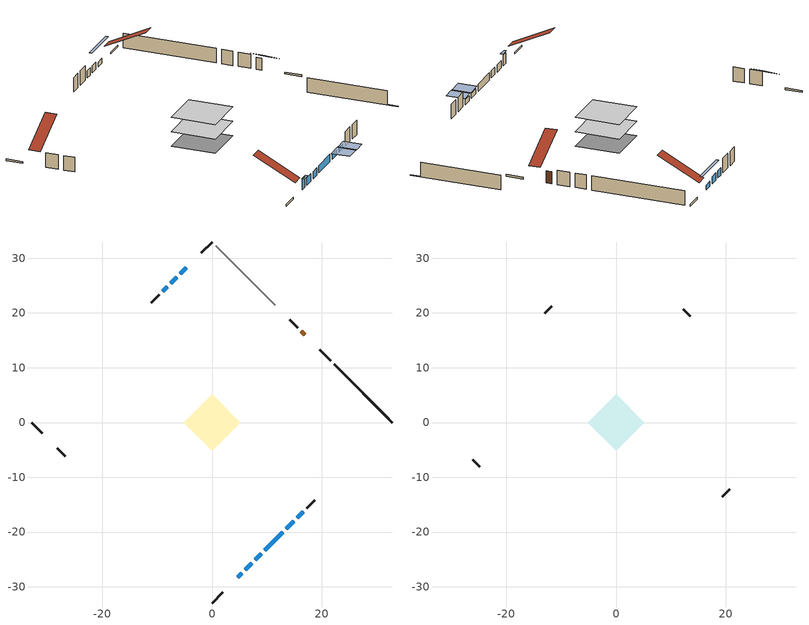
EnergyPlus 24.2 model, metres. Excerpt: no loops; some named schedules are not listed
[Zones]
conditioned space
 floor adiabatic (AdiabaticFloorConstruction): -5.19,0 0,5.19 5.19,0 0,-5.19 z0.99
 floor foundation (Slab1 construction): -5.15,0 0,5.15 5.15,0 0,-5.15 z-1.45
 wall outside (RimJoist1 construction): 0,-32.94 2,-30.94 / -32.94,0 -30.94,-2 / 0,32.94 -2,30.94 / 21.63,11.3 19.64,13.3 z0.99:1.29
 wall outside (AdiabaticWallConstruction 1): 16.95,15.99 16.29,16.65 z0.99:3.02
 wall outside (AdiabaticWallConstruction): 4.68,-28.26 5.4,-27.54 z0.99:2.77; -4.68,28.26 -5.8,27.14 / 13.53,-19.41 14.89,-18.05 / 15.55,-17.39 16.66,-16.27 z0.99:1.8; 6.06,-26.88 7.26,-25.68 / 7.92,-25.02 8.96,-23.97 / 9.62,-23.32 12.87,-20.07 / -6.45,26.49 -7.5,25.44 / -8.16,24.78 -8.98,23.96 z0.99:2.21
 wall outside (Wall1 construction): 17.32,-15.62 18.78,-14.16 / -28.26,-4.68 -26.8,-6.14 / -9.64,23.3 -11.09,21.84 / 15.64,17.3 14.18,18.76 z0.99:3.43
 wall foundation (FoundationWall1 construction): 22.29,10.65,-1.45 22.29,10.65,0.99 31.69,1.25,0.99 31.69,1.25,-1.35 32.94,0,-1.35 32.94,0,-1.45
 wall adiabatic (Wall3 construction): 11.58,21.36 0.66,32.28 z0.99:3.43
 window (WindowConstruction): 4.68,-28.26 5.4,-27.54 z0.99:2.77
 window (WindowConstruction 8): -4.68,28.26 -5.8,27.14 z0.99:1.8
 window (WindowConstruction 1): 6.06,-26.88 7.26,-25.68 z0.99:2.21
 window (WindowConstruction 2): 7.92,-25.02 8.96,-23.98 z0.99:2.21
 window (WindowConstruction 3): 9.62,-23.32 12.87,-20.07 z0.99:2.21
 window (WindowConstruction 4): -6.45,26.48 -7.5,25.44 z0.99:2.21
 window (WindowConstruction 5): -8.16,24.78 -8.98,23.96 z0.99:2.21
 window (WindowConstruction 6): 13.53,-19.41 14.89,-18.05 z0.99:1.8
 window (WindowConstruction 7): 15.55,-17.39 16.66,-16.28 z0.99:1.8
 door (Door): 16.95,15.99 16.29,16.65 z0.99:3.02
 ceiling adiabatic (AdiabaticFloorConstruction): 0,-5.19 5.19,0 0,5.19 -5.19,0 z0.99
attic - vented
 floor to conditioned space (Floor1 construction Reversed): -5.19,0 0,5.19 5.19,0 0,-5.19 z3.43
 wall outside (Wall2 construction): 19.43,-13.51 20.72,-12.22 / -26.14,-6.8 -24.86,-8.08 / -11.75,21.19 -13.04,19.9 / 13.52,19.42 12.24,20.7 z0.99:3.43
 roof outside (Roof1 construction): 4.03,-28.91,3.43 -0.88,-24,6.9 -2.25,-25.38,6.9 2.65,-30.28,3.43; -28.91,-4.03,3.43 -24,0.88,6.9 -25.38,2.25,6.9 -30.28,-2.65,3.43; -4.03,28.91,3.43 0.88,24,6.9 2.25,25.38,6.9 -2.65,30.28,3.43; 17.61,15.33,3.43 12.7,10.42,6.9 14.07,9.05,6.9 18.98,13.96,3.43
shading: 5.54,-27.4 4.54,-28.4 4.83,-28.69 5.83,-27.69 z2.97; -7.63,25.31 -2.85,30.09 -3.14,30.38 -7.92,25.6 z4.39; 15.1,-17.83 13.32,-19.62 15.47,-21.78 17.26,-19.99 z2.1; 16.87,-16.06 15.34,-17.6 17.5,-19.76 19.03,-18.22 z2.1
[Building]
Building 1: Terrain=Suburbs
[Site:Location]
Quebec Intl AP_QC: Latitude {deg}=46.8; Longitude {deg}=-71.38; Time Zone {hr}=-5; Elevation {m}=74; Keep Site Location Information=Yes
[Site:GroundTemperature:Shallow]
0.0108218, -2.24938, -2.43038, -1.3578, 2.94801, 7.23376, 10.9493, 13.303, 13.5029, 11.5886, 7.96783, 3.81355
[Site:WaterMainsTemperature]
Calculation Method=Schedule; Temperature Schedule=mains temperature schedule
[Material] Roughness=Rough; Thermal Absorptance=0.9
Name | Thickness {m} | Conductivity {W/m-K} | Density {kg/m3} | Specific Heat {J/kg-K} | Solar Absorptance | Visible Absorptance
asphalt or fiberglass shingles | 0.00635 | 0.162714 | 1121.4 | 1465.45 | 0.4 | 0.4
ceiling loosefill ins | 0.169333 | 0.0480833 | 16.02 | 1046.75 | 0.7 | 0.7
ceiling stud and cavity | 0.1397 | 1.08676 | 65.682 | 1177.47 | 0.7 | 0.7
concrete 4.0 in. | 0.1016 | 1.803125 | 2242.8 | 837.4 | 0.7 | 0.7
concrete 8.0 in. | 0.2032 | 1.803125 | 2242.8 | 837.4 | 0.7 | 0.7
door material | 0.04445 | 0.053851 | 512.64 | 1214.23 | 0.7 | 0.7
exterior vertical ins | 0.0533782 | 0.029427 | 32.04 | 1214.23 | 0.7 | 0.7
floor covering | 0.0127 | 0.0433444 | 54.468 | 1339.84 | 0.6 | 0.6
floor rigid ins; wall rigid ins 2 | 0.512978 | 0.029427 | 32.04 | 1214.23 | 0.7 | 0.7
floor stud and cavity | 0.1397 | 1.75129 | 37.0049 | 1207.88 | 0.7 | 0.7
furniture material conditioned space 1 | 0.1524 | 0.115458 | 640.8 | 1214.23 | 0.6 | 0.6
gypsum board | 0.0127 | 0.160291 | 801 | 837.4 | 0.6 | 0.6
gypsum board 1 | 0.0127 | 0.160291 | 801 | 837.4 | 0.7 | 0.7
osb sheathing 0.5 in. | 0.0127 | 0.115458 | 512.64 | 1214.23 | 0.7 | 0.7
osb sheathing 0.75 in. | 0.01905 | 0.115458 | 512.64 | 1214.23 | 0.7 | 0.7
osb sheathing 2.0 in. | 0.0508 | 0.115458 | 512.64 | 1214.23 | 0.7 | 0.7
rim joist rigid ins; wall rigid ins | 0.051816 | 0.029427 | 32.04 | 1214.23 | 0.7 | 0.7
rim joist stud and cavity | 0.0508 | 0.501043 | 125.044 | 1163.47 | 0.6 | 0.6
wall rigid ins 1 | 0.051816 | 0.029427 | 32.04 | 1214.23 | 0.4 | 0.4
wall stud and cavity | 0.1397 | 0.155872 | 139.0536 | 1170.24 | 0.7 | 0.7
wall stud and cavity 1 | 0.0889 | 6.9971 | 50.32683 | 1063.81 | 0.6 | 0.6
wall stud and cavity 2 | 0.1397 | 0.131892 | 139.0536 | 1170.24 | 0.7 | 0.7
wall stud and cavity 3 | 0.0889 | 0.380278 | 52.3479 | 1209.89 | 0.7 | 0.7
wall stud and cavity 4 | 0.0889 | 0.391764 | 83.0341 | 1211.67 | 0.7 | 0.7
wood siding | 0.0254 | 0.102417 | 544.68 | 1172.36 | 0.4 | 0.4
wood siding 1 | 0.00254 | 0.102417 | 544.68 | 1172.36 | 0.4 | 0.4
wood siding 2; wood siding 3; wood siding 4 | 0.0254 | 0.102417 | 544.68 | 1172.36 | 0.7 | 0.7
[WindowMaterial:SimpleGlazingSystem]
Name | U-Factor {W/m2-K} | Solar Heat Gain Coefficient
WindowMaterial | 3.62313 | 0.7
WindowMaterial 1 | 3.557267 | 0.7
WindowMaterial 2 | 3.95416 | 0.7
WindowMaterial 3 | 4.474264 | 0.67
WindowMaterial 4 | 4.98472 | 0.64
WindowMaterial 5 | 4.53502 | 0.66
[Construction]
AdiabaticFloorConstruction: floor stud and cavity, floor rigid ins, osb sheathing 0.75 in., floor covering
AdiabaticWallConstruction: wood siding 3, wall rigid ins 2, wall stud and cavity 3, gypsum board
AdiabaticWallConstruction 1: wood siding 4, wall rigid ins 2, wall stud and cavity 3, gypsum board
Door: door material
Floor1 construction Reversed: gypsum board, ceiling stud and cavity, ceiling loosefill ins
FoundationWall1 construction: concrete 8.0 in., gypsum board 1
furniture construction conditioned space 1: furniture material conditioned space 1
PartitionWallConstruction: gypsum board, wall stud and cavity 4, gypsum board
RimJoist1 construction: wood siding 2, rim joist rigid ins, osb sheathing 2.0 in., rim joist stud and cavity
Roof1 construction: asphalt or fiberglass shingles
Slab1 construction: concrete 4.0 in.
Wall1 construction: wood siding, wall rigid ins, osb sheathing 0.5 in., wall stud and cavity, gypsum board
Wall2 construction: wood siding 1, wall stud and cavity 1
Wall3 construction: wall rigid ins 1, osb sheathing 0.5 in., wall stud and cavity 2, gypsum board
WindowConstruction; WindowConstruction 2; WindowConstruction 4: WindowMaterial
WindowConstruction 1: WindowMaterial 1
WindowConstruction 3: WindowMaterial 2
WindowConstruction 5: WindowMaterial 3
WindowConstruction 6: WindowMaterial 4
WindowConstruction 7; WindowConstruction 8: WindowMaterial 5
[Zone] Multiplier=1; Part of Total Floor Area=Yes
Name | Volume {m3}
attic - vented | 29.4621
conditioned space | 268.9
[Space]
Name | Zone | Volume {m3}
attic - vented 1 | attic - vented | 29.4621
conditioned space 1 | conditioned space | 268.9
[ZoneInfiltration:EffectiveLeakageArea]
infil attic - vented 1: Zone or Space=attic - vented 1; Schedule=Always On Discrete; Effective Air Leakage Area {cm2}=1988.68; Stack Coefficient=0.000410885; Wind Coefficient=1.36956e-05
[ZoneMixing]
whole house fan mix: Zone or Space=attic - vented; Schedule=Always On Continuous; Design Flow Rate Calculation Method=Flow/Zone; Design Flow Rate {m3/s}=0; Source Zone or Space=conditioned space
[SurfaceProperty:ExposedFoundationPerimeter]
Slab1: Exposed Perimeter Calculation Method=TotalExposedPerimeter; Total Exposed Perimeter {m}=15.057
[InternalMass] Zone or ZoneList=conditioned space; Space or SpaceList=conditioned space 1
Name | Construction | Surface Area {m2}
furniture mass conditioned space 1 | furniture construction conditioned space 1 | 42.8038
partition wall mass | PartitionWallConstruction | 107.01
[Lights]
interior lighting: Zone or ZoneList or Space or SpaceList=conditioned space 1; Schedule=interior lighting schedule; Design Level Calculation Method=LightingLevel; Lighting Level {W}=343.2; Return Air Fraction=0; Fraction Radiant=0.6; Fraction Visible=0.2; Fraction Replaceable=1
[People]
occupants: Zone or ZoneList or Space or SpaceList=conditioned space 1; Number of People Schedule=occupants schedule; Number of People Calculation Method=People; Number of People=3; Fraction Radiant=0.314171; Sensible Heat Fraction=0.56303; Activity Level Schedule=occupants activity schedule; Carbon Dioxide Generation Rate {m3/s-W}=0; Enable ASHRAE 55 Comfort Warnings=No; Mean Radiant Temperature Calculation Type=EnclosureAveraged
[ElectricEquipment] Zone or ZoneList or Space or SpaceList=conditioned space 1; Design Level Calculation Method=EquipmentLevel
Name | Schedule | Design Level {W} | Fraction Latent | Fraction Radiant | Fraction Lost
clothes dryer | clothes dryer schedule | 140.772 | 0.015 | 0.081 | 0.85
clothes washer | clothes washer schedule | 32.1985 | 0.03 | 0.162 | 0.7
cooking range | cooking range schedule | 208.969 | 0.08 | 0.432 | 0.2
dishwasher | dishwasher schedule | 66.8632 | 0.3 | 0.18 | 0.4
fridge | fridge schedule | 72.9452 | 0 | 0.6 | 0
mech vent bath fan 0 | mech vent bath fan 0 schedule | 50.2 | 0 | 0 | 1
mech vent bath fan 1 | mech vent bath fan 1 schedule | 50.2 | 0 | 0 | 1
mech vent house fan | mech vent house fan schedule | 0 | 0 | 0 | 1
mech vent house fan cfis | mech vent house fan cfis schedule | 0 | 0 | 0 | 0
mech vent range fan 0 | mech vent range fan 0 schedule | 57 | 0 | 0 | 1
misc plug loads | misc plug loads schedule | 494.7 | 0.045 | 0.513 | 0.1
whole house fan | Always On Discrete | 0 | 0 | 0 | 1
[OtherEquipment] Zone or ZoneList or Space or SpaceList=conditioned space 1; Design Level Calculation Method=EquipmentLevel
Name | Fuel Type | Schedule | Design Level {W} | Fraction Latent | Fraction Radiant | Fraction Lost
clothes dryer 1 | Electricity | clothes dryer schedule | 0 | 0.015 | 0.081 | 0.85
cooking range 1 | Electricity | cooking range schedule | 0 | 0.08 | 0.432 | 0.2
general water use latent | None | general water use schedule | 59.3978 | 1 | 0 | 0
general water use sensible | None | general water use schedule | -58.539 | 0 | 0.6 | 0
mech vent house fan latent load | None | Always On Discrete | 0 | 1 | 0 | 0
mech vent house fan sensible load | None | Always On Discrete | 0 | 0 | 0 | 0
water heater energy adjustment1 | Electricity | Always On Discrete | 0.01 | 0 | 0 | 1
[ZoneInfiltration:DesignFlowRate] Zone or ZoneList or Space or SpaceList=conditioned space 1; Schedule=Always On Discrete; Design Flow Rate Calculation Method=Flow/Zone; Design Flow Rate {m3/s}=0
infil flow; natural vent flow; whole house fan flow
[ZoneControl:Thermostat]
conditioned space Thermostat: Zone or ZoneList=conditioned space; Control Type Schedule=conditioned space Thermostat Schedule; Control 1=conditioned space temperature setpoint; Temperature Difference Between Cutout And Setpoint {deltaC}=0
[ZoneHVAC:Baseboard:Convective:Electric]
electric baseboard: Availability Schedule=Always On Discrete; Heating Design Capacity {W}=7683.44; Efficiency=1
[AirLoopHVAC:UnitarySystem]
unit heater unitary system: Control Type=Load; Controlling Zone or Thermostat Location=conditioned space; Dehumidification Control Type=None; Availability Schedule=Always On Discrete; Supply Fan=unit heater supply fan; Fan Placement=BlowThrough; Supply Air Fan Operating Mode Schedule=unit heater auto fan schedule; Heating Coil=unit heater htg coil; DX Heating Coil Sizing Ratio=1; Use DOAS DX Cooling Coil=No; Minimum Supply Air Temperature {C}=2; Latent Load Control=SensibleOnlyLoadControl; Cooling Supply Air Flow Rate Method=None; Heating Supply Air Flow Rate Method=SupplyAirFlowRate; Heating Supply Air Flow Rate {m3/s}=0.00141584; No Load Supply Air Flow Rate Method=SupplyAirFlowRate; No Load Supply Air Flow Rate {m3/s}=0; No Load Supply Air Flow Rate Control Set To Low Speed=Yes; Maximum Supply Air Temperature {C}=48.8889; Maximum Outdoor Dry-Bulb Temperature for Supplemental Heater Operation {C}=21; Ancillary On-Cycle Electric Power {W}=0; Ancillary Off-Cycle Electric Power {W}=0
[Fan:SystemModel]
unit heater supply fan: Availability Schedule=Always On Discrete; Design Maximum Air Flow Rate {m3/s}=0.00141584; Speed Control Method=Discrete; Electric Power Minimum Flow Rate Fraction=0.2; Design Pressure Rise {Pa}=500; Motor Efficiency=1; Motor In Air Stream Fraction=1; Design Electric Power Consumption {W}=Autosize; Design Power Sizing Method=PowerPerFlow; Electric Power Per Unit Flow Rate {W/(m3/s)}=1e-06; Electric Power Per Unit Flow Rate Per Unit Pressure {W/((m3/s)-Pa)}=1.66667; Fan Total Efficiency=0.7; Motor Loss Radiative Fraction=0; Number of Speeds=1; Speed Flow Fraction 1=1; Speed Electric Power Fraction 1=1
[Coil:Heating:Fuel]
unit heater htg coil: Availability Schedule=Always On Discrete; Fuel Type=OtherFuel1; Burner Efficiency=0.3; Nominal Capacity {W}=0.293071; On Cycle Parasitic Electric Load {W}=0; Off Cycle Parasitic Fuel Load {W}=0
[Zone equipment]
conditioned space: electric baseboard, unit heater unitary system
[Foundation:Kiva]
Foundation Kiva 1: Initial Indoor Air Temperature {C}=18; Wall Height Above Grade {m}=0.98999; Wall Depth Below Slab {m}=0.2032; Custom Block Material Name 1=exterior vertical ins; Custom Block Depth 1 {m}=2.43998; Custom Block X Position 1 {m}=0.2159; Custom Block Z Position 1 {m}=0
[Foundation:Kiva:Settings]
Soil Conductivity {W/m-K}=0.849921; Soil Density {kg/m3}=1842.3; Soil Specific Heat {J/kg-K}=418.7; Ground Solar Absorptivity=0.9; Ground Thermal Absorptivity=0.9; Ground Surface Roughness {m}=0.03; Far-Field Width {m}=40; Deep-Ground Boundary Condition=ZeroFlux; Deep-Ground Depth {m}=40; Minimum Cell Dimension {m}=0.2; Maximum Cell Growth Coefficient=3; Simulation Timestep=Timestep
[Exterior:Lights]
exterior lighting: Schedule=exterior lighting schedule; Design Level {W}=75.6
[EnergyManagementSystem:GlobalVariable]
infil_program_Qfan
infil_program_Qinf
natural_vent_program_Qnv
natural_vent_program_Qwhf
[EnergyManagementSystem:Sensor]
Name | Output:Variable or Output:Meter Index Key | Output:Variable or Output:Meter
airflow_gain | infil flow | Infiltration Sensible Heat Gain Energy
airflow_gain_1 | natural vent flow | Infiltration Sensible Heat Gain Energy
airflow_gain_2 | whole house fan flow | Infiltration Sensible Heat Gain Energy
airflow_loss | infil flow | Infiltration Sensible Heat Loss Energy
airflow_loss_1 | natural vent flow | Infiltration Sensible Heat Loss Energy
airflow_loss_2 | whole house fan flow | Infiltration Sensible Heat Loss Energy
clg_load_cond |  | Cooling:EnergyTransfer:Zone:CONDITIONED SPACE
clg_sp_s; clg_sp_s_1 | cooling setpoint | Schedule Value
clothes_dryer_exhaust_0_sch_s | clothes dryer exhaust 0 schedule | Schedule Value
conditioned_space_clg_unmet_s | conditioned space | Zone Cooling Setpoint Not Met Time
conditioned_space_htg_unmet_s | conditioned space | Zone Heating Setpoint Not Met Time
cool_season | cooling season schedule | Schedule Value
fridge_tin_s | conditioned space | Zone Mean Air Temperature
htg_load_cond |  | Heating:EnergyTransfer:Zone:CONDITIONED SPACE
htg_sp_s; htg_sp_s_1 | heating setpoint | Schedule Value
ig_ee_conv | clothes dryer | Electric Equipment Convective Heating Energy
ig_ee_conv_2 | cooking range | Electric Equipment Convective Heating Energy
ig_ee_conv_4 | fridge | Electric Equipment Convective Heating Energy
ig_ee_conv_5 | misc plug loads | Electric Equipment Convective Heating Energy
ig_ee_conv_6 | whole house fan | Electric Equipment Convective Heating Energy
ig_ee_rad | clothes dryer | Electric Equipment Radiant Heating Energy
ig_ee_rad_2 | cooking range | Electric Equipment Radiant Heating Energy
ig_ee_rad_4 | fridge | Electric Equipment Radiant Heating Energy
ig_ee_rad_5 | misc plug loads | Electric Equipment Radiant Heating Energy
ig_ee_rad_6 | whole house fan | Electric Equipment Radiant Heating Energy
ig_lgt_conv | interior lighting | Lights Convective Heating Energy
ig_lgt_rad | interior lighting | Lights Radiant Heating Energy
ig_lgt_vis | interior lighting | Lights Visible Radiation Heating Energy
ig_oe_conv | clothes dryer 1 | Other Equipment Convective Heating Energy
ig_oe_conv_1 | cooking range 1 | Other Equipment Convective Heating Energy
ig_oe_conv_2 | general water use latent | Other Equipment Convective Heating Energy
ig_oe_conv_3 | general water use sensible | Other Equipment Convective Heating Energy
ig_oe_conv_4 | water heater energy adjustment1 | Other Equipment Convective Heating Energy
ig_oe_rad | clothes dryer 1 | Other Equipment Radiant Heating Energy
ig_oe_rad_1 | cooking range 1 | Other Equipment Radiant Heating Energy
ig_oe_rad_2 | general water use latent | Other Equipment Radiant Heating Energy
ig_oe_rad_3 | general water use sensible | Other Equipment Radiant Heating Energy
ig_oe_rad_4 | water heater energy adjustment1 | Other Equipment Radiant Heating Energy
ig_ppl_conv | occupants | People Convective Heating Energy
ig_ppl_rad | occupants | People Radiant Heating Energy
im_conv | furniture mass conditioned space 1 | Surface Inside Face Convection Heat Gain Energy
im_conv_1 | partition wall mass | Surface Inside Face Convection Heat Gain Energy
im_ig | furniture mass conditioned space 1 | Surface Inside Face Internal Gains Radiation Heat Gain Energy
im_ig_1 | partition wall mass | Surface Inside Face Internal Gains Radiation Heat Gain Energy
im_lgt | furniture mass conditioned space 1 | Surface Inside Face Lights Radiation Heat Gain Energy
im_lgt_1 | partition wall mass | Surface Inside Face Lights Radiation Heat Gain Energy
im_sol | furniture mass conditioned space 1 | Surface Inside Face Solar Radiation Heat Gain Energy
im_sol_1 | partition wall mass | Surface Inside Face Solar Radiation Heat Gain Energy
im_surf | furniture mass conditioned space 1 | Surface Inside Face Net Surface Thermal Radiation Heat Gain Energy
im_surf_1 | partition wall mass | Surface Inside Face Net Surface Thermal Radiation Heat Gain Energy
mech_vent_bath_fan_0_sch_s | mech vent bath fan 0 schedule | Schedule Value
mech_vent_bath_fan_1_sch_s | mech vent bath fan 1 schedule | Schedule Value
mech_vent_range_fan_0_sch_s | mech vent range fan 0 schedule | Schedule Value
mv_conv | mech vent bath fan 0 | Electric Equipment Convective Heating Energy
mv_conv_1 | mech vent bath fan 1 | Electric Equipment Convective Heating Energy
mv_conv_2 | mech vent house fan | Electric Equipment Convective Heating Energy
mv_conv_3 | mech vent house fan cfis | Electric Equipment Convective Heating Energy
mv_conv_4 | mech vent range fan 0 | Electric Equipment Convective Heating Energy
mv_conv_5 | mech vent house fan latent load | Other Equipment Convective Heating Energy
mv_conv_6 | mech vent house fan sensible load | Other Equipment Convective Heating Energy
mv_rad | mech vent bath fan 0 | Electric Equipment Radiant Heating Energy
mv_rad_1 | mech vent bath fan 1 | Electric Equipment Radiant Heating Energy
mv_rad_2 | mech vent house fan | Electric Equipment Radiant Heating Energy
mv_rad_3 | mech vent house fan cfis | Electric Equipment Radiant Heating Energy
mv_rad_4 | mech vent range fan 0 | Electric Equipment Radiant Heating Energy
mv_rad_5 | mech vent house fan latent load | Other Equipment Radiant Heating Energy
mv_rad_6 | mech vent house fan sensible load | Other Equipment Radiant Heating Energy
natural_vent_s | natural vent schedule | Schedule Value
out_pb_s |  | Site Outdoor Air Barometric Pressure
out_wt_s |  | Site Outdoor Air Humidity Ratio
site_vw_s |  | Site Wind Speed
ss_back_out | Window1 | Surface Window Shortwave from Zone Back Out Window Heat Transfer Rate
ss_back_out_1 | Window10 | Surface Window Shortwave from Zone Back Out Window Heat Transfer Rate
ss_back_out_2 | Window2 | Surface Window Shortwave from Zone Back Out Window Heat Transfer Rate
ss_back_out_3 | Window3 | Surface Window Shortwave from Zone Back Out Window Heat Transfer Rate
ss_back_out_4 | Window4 | Surface Window Shortwave from Zone Back Out Window Heat Transfer Rate
ss_back_out_5 | Window5 | Surface Window Shortwave from Zone Back Out Window Heat Transfer Rate
ss_back_out_6 | Window6 | Surface Window Shortwave from Zone Back Out Window Heat Transfer Rate
ss_back_out_7 | Window7 | Surface Window Shortwave from Zone Back Out Window Heat Transfer Rate
ss_back_out_8 | Window9 | Surface Window Shortwave from Zone Back Out Window Heat Transfer Rate
ss_conv | Door1 | Surface Inside Face Convection Heat Gain Energy
ss_conv_1 | Window1 | Surface Inside Face Convection Heat Gain Energy
ss_conv_2 | Window10 | Surface Inside Face Convection Heat Gain Energy
ss_conv_3 | Window2 | Surface Inside Face Convection Heat Gain Energy
ss_conv_4 | Window3 | Surface Inside Face Convection Heat Gain Energy
ss_conv_5 | Window4 | Surface Inside Face Convection Heat Gain Energy
ss_conv_6 | Window5 | Surface Inside Face Convection Heat Gain Energy
ss_conv_7 | Window6 | Surface Inside Face Convection Heat Gain Energy
ss_conv_8 | Window7 | Surface Inside Face Convection Heat Gain Energy
ss_conv_9 | Window9 | Surface Inside Face Convection Heat Gain Energy
ss_ig | Door1 | Surface Inside Face Internal Gains Radiation Heat Gain Energy
ss_ig_1 | Window1 | Surface Inside Face Internal Gains Radiation Heat Gain Energy
ss_ig_2 | Window10 | Surface Inside Face Internal Gains Radiation Heat Gain Energy
ss_ig_3 | Window2 | Surface Inside Face Internal Gains Radiation Heat Gain Energy
ss_ig_4 | Window3 | Surface Inside Face Internal Gains Radiation Heat Gain Energy
ss_ig_5 | Window4 | Surface Inside Face Internal Gains Radiation Heat Gain Energy
ss_ig_6 | Window5 | Surface Inside Face Internal Gains Radiation Heat Gain Energy
ss_ig_7 | Window6 | Surface Inside Face Internal Gains Radiation Heat Gain Energy
ss_ig_8 | Window7 | Surface Inside Face Internal Gains Radiation Heat Gain Energy
ss_ig_9 | Window9 | Surface Inside Face Internal Gains Radiation Heat Gain Energy
ss_lgt | Door1 | Surface Inside Face Lights Radiation Heat Gain Energy
ss_sol | Door1 | Surface Inside Face Solar Radiation Heat Gain Energy
ss_surf | Door1 | Surface Inside Face Net Surface Thermal Radiation Heat Gain Energy
ss_surf_1 | Window1 | Surface Inside Face Net Surface Thermal Radiation Heat Gain Energy
ss_surf_2 | Window10 | Surface Inside Face Net Surface Thermal Radiation Heat Gain Energy
ss_surf_3 | Window2 | Surface Inside Face Net Surface Thermal Radiation Heat Gain Energy
ss_surf_4 | Window3 | Surface Inside Face Net Surface Thermal Radiation Heat Gain Energy
ss_surf_5 | Window4 | Surface Inside Face Net Surface Thermal Radiation Heat Gain Energy
ss_surf_6 | Window5 | Surface Inside Face Net Surface Thermal Radiation Heat Gain Energy
ss_surf_7 | Window6 | Surface Inside Face Net Surface Thermal Radiation Heat Gain Energy
ss_surf_8 | Window7 | Surface Inside Face Net Surface Thermal Radiation Heat Gain Energy
ss_surf_9 | Window9 | Surface Inside Face Net Surface Thermal Radiation Heat Gain Energy
ss_trans_in | Window1 | Surface Window Transmitted Solar Radiation Rate
ss_trans_in_1 | Window10 | Surface Window Transmitted Solar Radiation Rate
ss_trans_in_2 | Window2 | Surface Window Transmitted Solar Radiation Rate
ss_trans_in_3 | Window3 | Surface Window Transmitted Solar Radiation Rate
ss_trans_in_4 | Window4 | Surface Window Transmitted Solar Radiation Rate
ss_trans_in_5 | Window5 | Surface Window Transmitted Solar Radiation Rate
ss_trans_in_6 | Window6 | Surface Window Transmitted Solar Radiation Rate
ss_trans_in_7 | Window7 | Surface Window Transmitted Solar Radiation Rate
ss_trans_in_8 | Window9 | Surface Window Transmitted Solar Radiation Rate
ss_trans_out | Window1 | Surface Inside Face Initial Transmitted Diffuse Transmitted Out Window Solar Radiation Rate
ss_trans_out_1 | Window10 | Surface Inside Face Initial Transmitted Diffuse Transmitted Out Window Solar Radiation Rate
ss_trans_out_2 | Window2 | Surface Inside Face Initial Transmitted Diffuse Transmitted Out Window Solar Radiation Rate
ss_trans_out_3 | Window3 | Surface Inside Face Initial Transmitted Diffuse Transmitted Out Window Solar Radiation Rate
ss_trans_out_4 | Window4 | Surface Inside Face Initial Transmitted Diffuse Transmitted Out Window Solar Radiation Rate
ss_trans_out_5 | Window5 | Surface Inside Face Initial Transmitted Diffuse Transmitted Out Window Solar Radiation Rate
ss_trans_out_6 | Window6 | Surface Inside Face Initial Transmitted Diffuse Transmitted Out Window Solar Radiation Rate
ss_trans_out_7 | Window7 | Surface Inside Face Initial Transmitted Diffuse Transmitted Out Window Solar Radiation Rate
ss_trans_out_8 | Window9 | Surface Inside Face Initial Transmitted Diffuse Transmitted Out Window Solar Radiation Rate
s_conv | Floor1 | Surface Inside Face Convection Heat Gain Energy
s_conv_1 | FoundationWall1 | Surface Inside Face Convection Heat Gain Energy
s_conv_10 | Wall1:225 | Surface Inside Face Convection Heat Gain Energy
s_conv_11 | Wall1:315 | Surface Inside Face Convection Heat Gain Energy
s_conv_12 | Wall1:45 | Surface Inside Face Convection Heat Gain Energy
s_conv_13 | Wall3 | Surface Inside Face Convection Heat Gain Energy
s_conv_2 | inferred conditioned ceiling | Surface Inside Face Convection Heat Gain Energy
s_conv_3 | inferred conditioned floor | Surface Inside Face Convection Heat Gain Energy
s_conv_4 | RimJoist1:135 | Surface Inside Face Convection Heat Gain Energy
s_conv_5 | RimJoist1:225 | Surface Inside Face Convection Heat Gain Energy
s_conv_6 | RimJoist1:315 | Surface Inside Face Convection Heat Gain Energy
